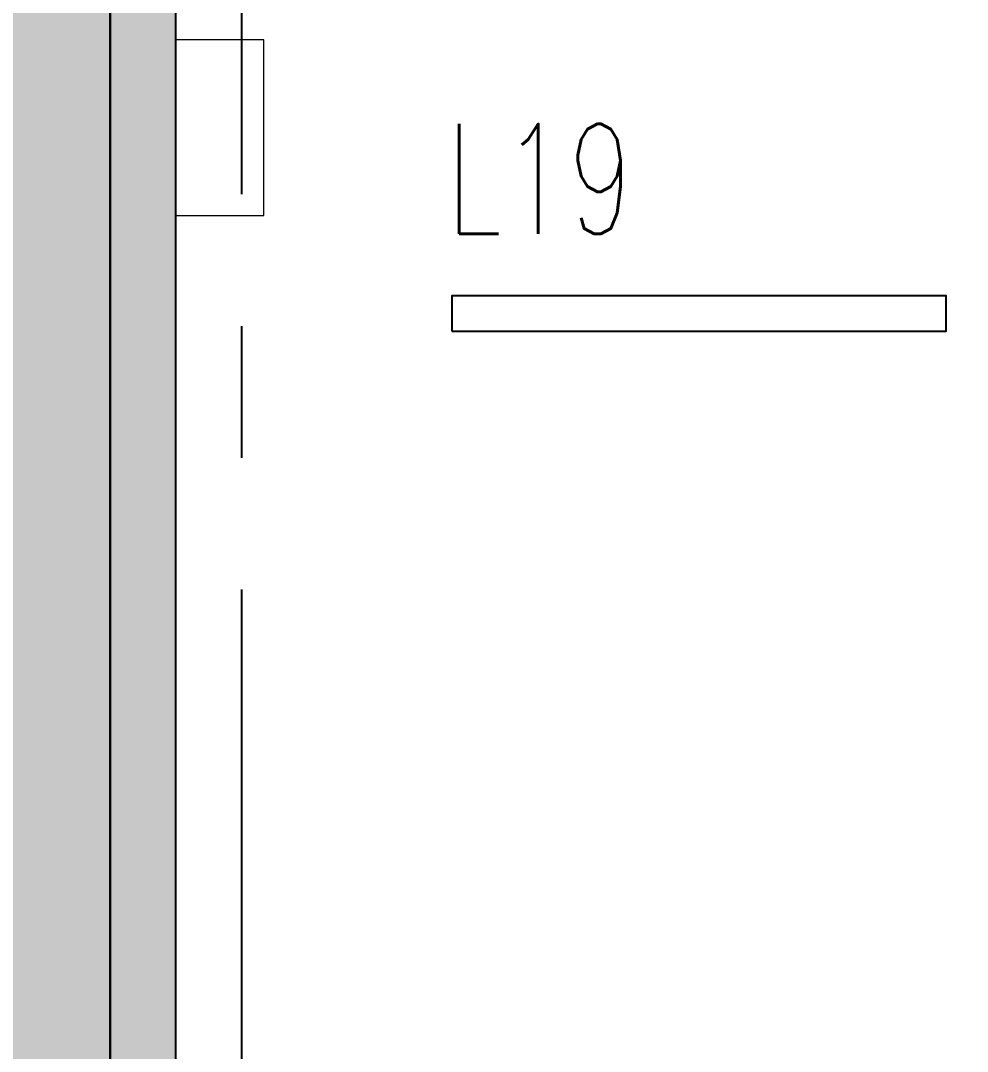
# Model space of a CAD drawing. Header units: millimetres. Extents: x -92759 to 184353, y -15225 to 86714.
# Drawn here: x 54598 to 56752, y 56649 to 58995 of the extents above; entities that cross this region are included whole.
import ezdxf

# ---------------------------------------------------------------- set-up
doc = ezdxf.new("R2010")
doc.units = ezdxf.units.MM
doc.linetypes.add('IDA - Grid Line', pattern=[2100, 1200, -300, 300, -300])
for name, color, linetype in [('0-1', 9, 'Continuous'), ('A-_WALL----_H-1', 9, 'Continuous'), ('A-_WALLPRTN_E', 8, 'Continuous'), ('A-PATT-CONC', 8, 'Continuous'), ('E-legend', 1, 'Continuous')]:
    doc.layers.add(name, color=color, linetype=linetype)
for name, color, linetype, lineweight in [('HFI 9MM FPB', 94, 'Continuous', 5), ('M-ACMV_Control Panel', 7, 'Continuous', 25), ('M-ACMV_CP_ HL', 7, 'Continuous', 20), ('M-ACMV_FCU-1', 86, 'Continuous', 9)]:
    doc.layers.add(name, color=color, linetype=linetype, lineweight=lineweight)
doc.layers.add('S-_ANOTGRID_E-1', color=9, linetype='IDA - Grid Line', true_color=0x808080)
doc.styles.add('Simplex', font='simplex_.ttf', dxfattribs={"width": 0.7, "height": 450})

# ---------------------------------------------------------------- blocks, each defined once
blk = doc.blocks.new('A$C3019c3af')
at = {"layer": 'A-_WALL----_H-1'}
h = blk.add_hatch(dxfattribs=at)
h.set_pattern_fill('FP_8', color=256, style=0, pattern_type=2)
h.set_pattern_definition([(0, (-11670.95, 40338.29), (609.6, 152.4), [50.292, -406.908, 50.292, -406.908, -2438.4]), (0, (-11670.95, 40338.29), (609.6, 152.4), [-914.4, 50.292, -864.108, 50.292, -406.908, -1066.8]), (0, (-11670.95, 40338.29), (609.6, 152.4), [-2286, 50.292, -254.508, 50.292, -711.708]), (120, (-11442.35, 40414.49), (-436.7823, 451.7291), [50.292, -406.908, 50.292, -406.908, -2438.4]), (120, (-11442.35, 40414.49), (-436.7823, 451.7291), [-914.4, 50.292, -864.108, 50.292, -406.908, -1066.8]), (120, (-11442.35, 40414.49), (-436.7823, 451.7291), [-2286, 50.292, -254.508, 50.292, -711.708]), (240, (-11366.15, 40719.29), (-172.8177, -604.1291), [50.292, -406.908, 50.292, -406.908, -2438.4]), (240, (-11366.15, 40719.29), (-172.8177, -604.1291), [-914.4, 50.292, -864.108, 50.292, -406.908, -1066.8]), (240, (-11366.15, 40719.29), (-172.8177, -604.1291), [-2286, 50.292, -254.508, 50.292, -711.708])])
h.paths.add_polyline_path([(-27825, 19900), (-27750, 19900), (-27750, 27100), (-27900, 27100), (-27900, 19900)])
h.paths.add_polyline_path([(-27825, 28200), (-27750, 28200), (-27750, 28300), (-27900, 28300), (-27900, 28200)])
h.paths.add_polyline_path([(-27900, 28900), (-27750, 28900), (-27750, 33600), (-27900, 33600)])
h.paths.add_polyline_path([(-27900, 35200), (-27750, 35200), (-27750, 37300), (-27900, 37300)])
at = {"layer": 'A-_WALLPRTN_E'}
for p, q in [((-27900, 27100), (-27900, 19900)), ((-27750, 19900), (-27750, 27100))]:
    blk.add_line(p, q, dxfattribs=at)
at = {"layer": 'S-_ANOTGRID_E-1'}
blk.add_line((-27600, -20341.4), (-27600, 52351.8), dxfattribs=at)
blk = doc.blocks.new('RCP_B8L2')
at = {"layer": 'HFI 9MM FPB'}
h = blk.add_hatch(dxfattribs=at)
h.set_pattern_fill('ANSI33', color=256, scale=50)
h.set_pattern_definition([(45, (-381589.02, -647239), (-224.5064, 224.5064), []), (45, (-381364.5, -647239), (-224.5064, 224.5064), [158.75, -79.375])])
h.paths.add_polyline_path([(-397818.1, -145727.3), (-400118.1, -145727.3), (-400118.1, -175677.3), (-397818.1, -175677.3), (-397818.1, -149677.3), (-369818.1, -149677.3), (-369818.1, -175677.3), (-400118.1, -175677.3), (-400118.1, -180477.3), (-377418.1, -180477.3), (-377418.1, -194177.3), (-377868.1, -194177.3), (-377868.1, -197377.3), (-373818.1, -197377.3), (-373818.1, -196977.3), (-373218.1, -196977.3), (-373218.1, -197377.3), (-372328.1, -197377.3), (-372328.1, -187777.3), (-373518.1, -187777.3), (-373518.1, -183977.3), (-369718.1, -183977.3), (-369718.1, -184377.3), (-367302.1, -184377.3), (-367302.1, -183227.3), (-367418.1, -183227.3), (-367418.1, -174577.3), (-365018.1, -174577.3), (-365018.1, -174045.3), (-364918.1, -174045.3), (-364918.1, -173009.3), (-365018.1, -173009.3), (-365018.1, -172877.3), (-367418.1, -172877.3), (-367418.1, -161227.3), (-365818.1, -161227.3), (-365818.1, -161927.3), (-362518.1, -161927.3), (-362518.1, -160193), (-362518.1, -159277.3), (-362718.1, -159277.3), (-362718.1, -157677.3), (-364168.1, -157677.3), (-364168.1, -158127.3), (-364455.6, -158127.3), (-365318.1, -158127.3), (-365318.1, -158827.3), (-366818.1, -158827.3), (-366818.1, -159277.3), (-367418.1, -159277.3), (-367418.1, -145307.3), (-369018.1, -145307.3), (-369018.1, -145557.3), (-369818.1, -145557.3), (-369818.1, -147877.3), (-377418.1, -147877.3), (-377418.1, -145557.7), (-379668.1, -145557.7), (-379668.1, -147877.3), (-394868.1, -147877.3), (-394868.1, -146527.3), (-397818.1, -146527.3)])
h.paths.add_polyline_path([(-399868.1, -146002.3), (-398068.1, -146002.3), (-398068.1, -175402.3), (-399868.1, -175402.3)], flags=16)
h.paths.add_polyline_path([(-379218.1, -147877.3), (-379218.1, -146077.3), (-378018.1, -146077.3), (-378018.1, -147877.3), (-369818.1, -147877.3), (-369818.1, -149677.3), (-397818.1, -149677.3), (-397818.1, -147877.3), (-397818.1, -146677.3), (-396618.1, -146677.3), (-395418.1, -146677.3), (-395418.1, -147877.3)], flags=16)
h.paths.add_polyline_path([(-369518.1, -175677.3), (-367718.1, -175677.3), (-367718.1, -145677.3), (-369518.1, -145677.3)], flags=16)
h.paths.add_polyline_path([(-366468.1, -159177.3), (-366468.1, -160977.3), (-365268.1, -160977.3), (-365268.1, -161577.3), (-362868.1, -161577.3), (-362868.1, -159177.3)], flags=16)
h.paths.add_polyline_path([(-376718.1, -196977.3), (-373718.1, -196977.3), (-373718.1, -187977.3), (-373718.1, -187977.3), (-373718.1, -183777.3), (-367718.1, -183777.3), (-367718.1, -175977.3), (-399518.1, -175977.3), (-399518.1, -180177.3), (-376718.1, -180177.3)], flags=16)
blk.add_lwpolyline([(-379668.1, -147877.3), (-394868.1, -147877.3), (-394868.1, -146527.3), (-397818.1, -146527.3), (-397818.1, -145727.3), (-400118.1, -145727.3), (-400118.1, -175677.3), (-397818.1, -175677.3), (-397818.1, -149677.3), (-369818.1, -149677.3)], dxfattribs=at)
blk = doc.blocks.new('L19')
at = {"layer": 'E-legend', "lineweight": 25}
blk.add_lwpolyline([(-562.5, 0), (562.5, 0), (562.5, 80), (-562.5, 80)], close=True, dxfattribs=at)
at = {"layer": 'E-legend', "lineweight": 18, "style": 'Simplex', "width": 0.7}
blk.add_text('L19', height=250, dxfattribs=at).set_placement((-575.9, 221.6))
blk = doc.blocks.new('EL_B8_L2_R4')
at = {"layer": 'E-legend', "color": 0}
blk.add_blockref('L19', (-34159.6, -21052.6), dxfattribs=at)
blk = doc.blocks.new('A$Ce886c8c0')
at = {"layer": 'M-ACMV_Control Panel', "lineweight": 5}
blk.add_lwpolyline([(200, -200), (200, 200), (0, 200), (0, -200)], close=True, dxfattribs=at)
blk.add_solid([(0, -200), (200, -200), (200, 200), (0, -200)], dxfattribs=at)
blk = doc.blocks.new('ACMV_B8_L2')
at = {"layer": 'M-ACMV_CP_ HL'}
blk.add_blockref('A$Ce886c8c0', (115614.6, -46964.5), dxfattribs=at)

msp = doc.modelspace()

# ---------------------------------------------------------------- block references
at = {"layer": '0-1'}
msp.add_blockref('A$C3019c3af', (82701.1, 32741.2), dxfattribs=at)
at = {"layer": 'A-PATT-CONC'}
msp.add_blockref('RCP_B8L2', (452619.1, 220318.5), dxfattribs=at)
at = {"layer": 'E-legend', "color": 7}
msp.add_blockref('EL_B8_L2_R4', (90301.1, 79341.2), dxfattribs=at)
at = {"layer": 'M-ACMV_FCU-1'}
msp.add_blockref('ACMV_B8_L2', (-60663.6, 105715.9), dxfattribs=at)

doc.saveas('drawing.dxf')
